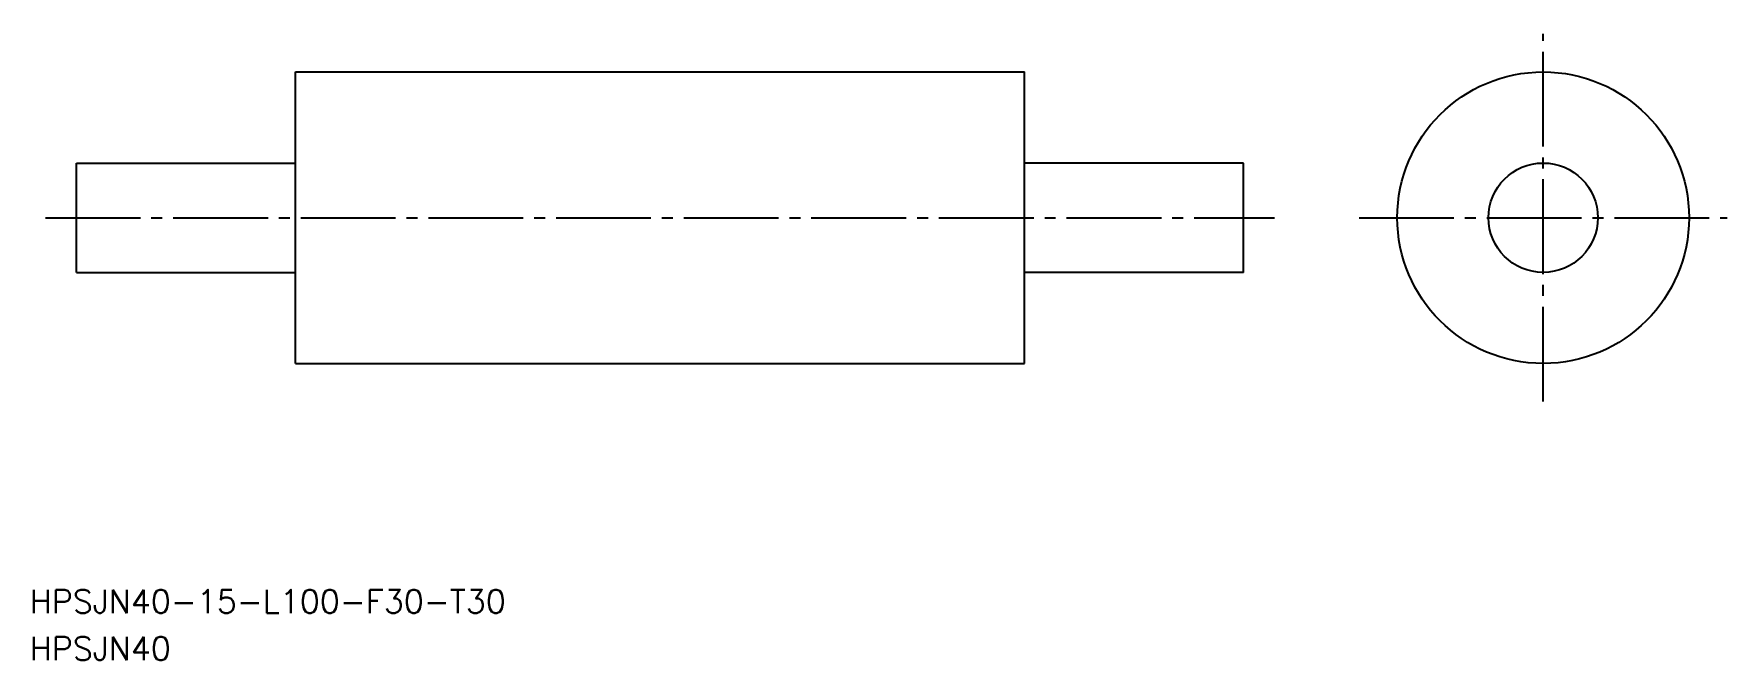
# Model space of a CAD drawing. Extents: x 55 to 287, y 137 to 223.
import ezdxf

# ---------------------------------------------------------------- set-up
doc = ezdxf.new("R2010")
doc.units = 0
doc.linetypes.add('CENTER', pattern=[17.5, 13, -1.5, 1.5, -1.5])
doc.layers.get('0').update_dxf_attribs({"linetype": 'CONTINUOUS'})
doc.layers.add('CENTER', color=1, linetype='CENTER')
doc.styles.get("Standard").update_dxf_attribs({"font": 'txt.shx', "bigfont": '@extfont2.shx'})

msp = doc.modelspace()

# ---------------------------------------------------------------- linework, layer by layer
at = {"color": 7, "linetype": 'CONTINUOUS'}
for p, q in [((90.79, 177.93), (90.79, 217.93)), ((90.79, 217.93), (190.79, 217.93)), ((190.79, 177.93), (190.79, 217.93)), ((60.79, 205.43), (90.79, 205.43)), ((60.79, 190.43), (60.79, 205.43)), ((220.79, 205.43), (190.79, 205.43)), ((220.79, 190.43), (220.79, 205.43)), ((60.79, 190.43), (90.79, 190.43)), ((220.79, 190.43), (190.79, 190.43)), ((90.79, 177.93), (190.79, 177.93))]:
    msp.add_line(p, q, dxfattribs=at)
for radius in [20, 7.5]:
    msp.add_circle((261.89, 197.93), radius, dxfattribs=at)
at = {"layer": 'CENTER', "color": 1, "linetype": 'CENTER'}
for p, q in [((261.89, 172.7), (261.89, 223.15)), ((56.54, 197.93), (225.04, 197.93)), ((236.66, 197.93), (287.11, 197.93))]:
    msp.add_line(p, q, dxfattribs=at)

# ---------------------------------------------------------------- texts
at = {"color": 7, "linetype": 'CONTINUOUS'}
for s, p in [('HPSJN40-15-L100-F30-T30', (54.39, 143.68)), ('HPSJN40', (54.39, 137.22))]:
    msp.add_text(s, height=3.2, dxfattribs=at).set_placement(p)

doc.saveas('drawing.dxf')
